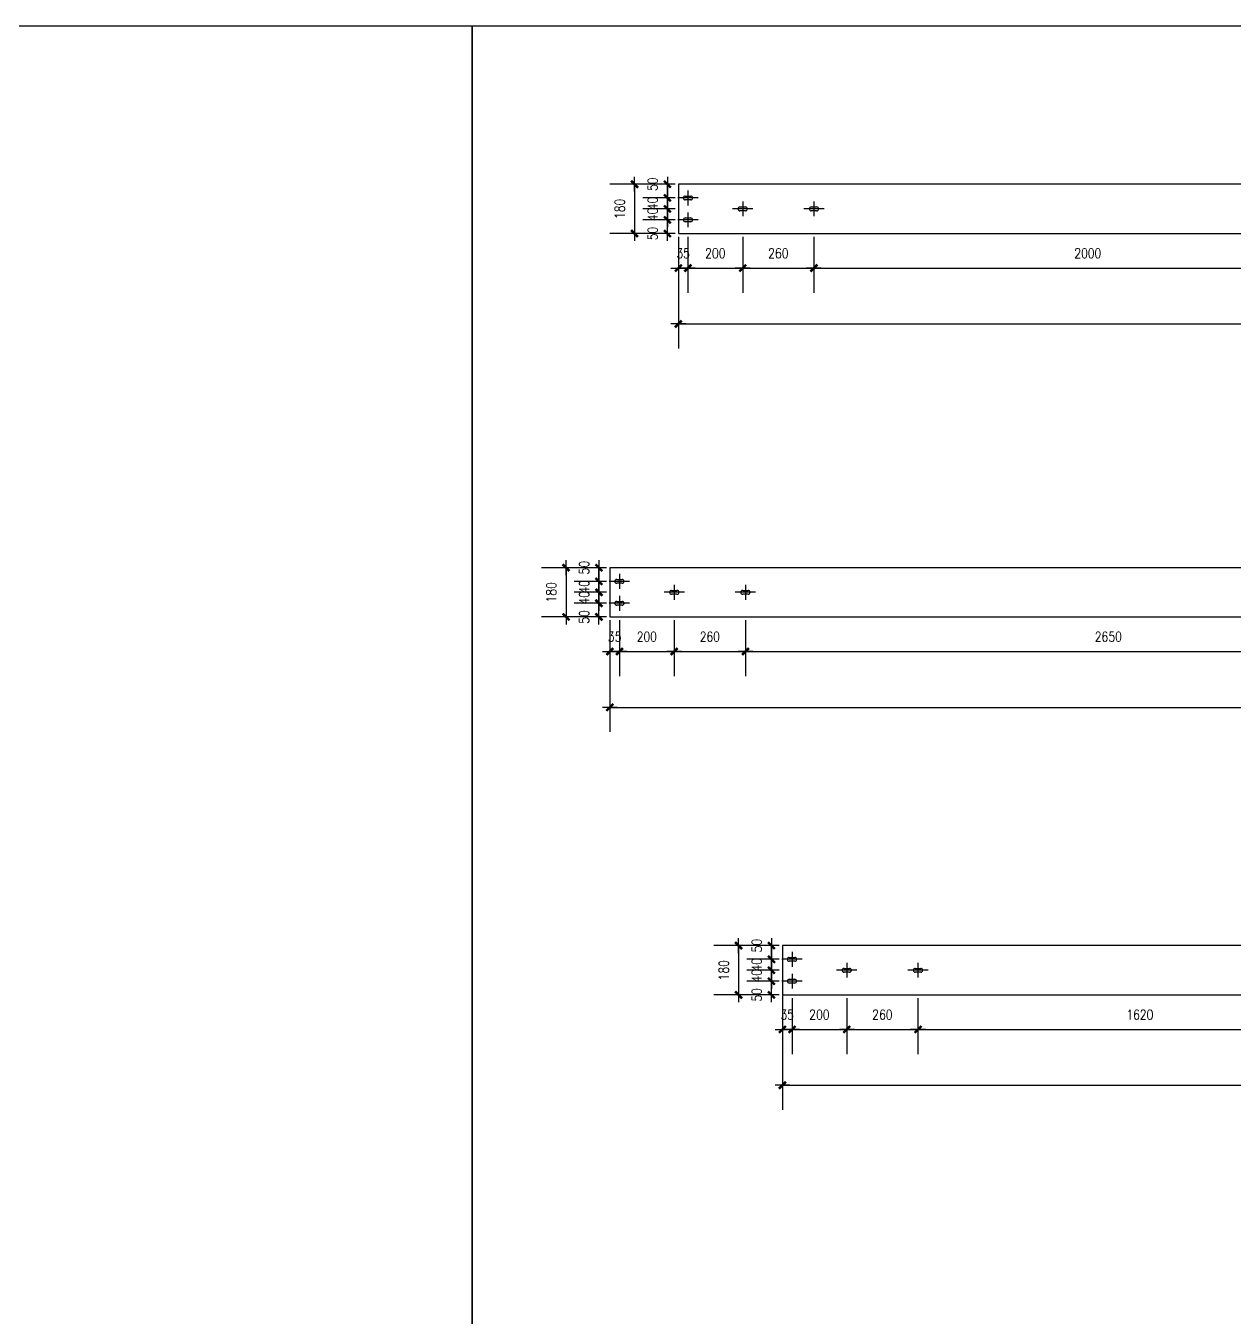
# Model space of a CAD drawing. Header units: millimetres. Extents: x 2287919 to 2522484, y -1845182 to -1736911.
# Drawn here: x 2503007 to 2507419, y -1772797 to -1768082 of the extents above; entities that cross this region are included whole.
import ezdxf

# ---------------------------------------------------------------- set-up
doc = ezdxf.new("R2010")
doc.units = ezdxf.units.MM
doc.header["$LTSCALE"] = 1000
doc.header["$PDMODE"] = 34
doc.styles.add('DIM_FONT', font='simplex.shx', dxfattribs={"width": 0.8, "bigfont": 'hztxt.shx'})
doc.dimstyles.new('WGH(1)', dxfattribs={"dimscale": 1.2, "dimtxt": 100, "dimasz": 0.5, "dimexe": 75, "dimexo": 75, "dimgap": 75, "dimtad": 1, "dimdec": 0, "dimzin": 0, "dimdsep": 46, "dimtxsty": 'DIM_FONT', "dimblk1": '_DIMX', "dimblk2": '_DIMX', "dimsah": 1, "dimcen": 0.09, "dimclrd": 3, "dimclre": 3, "dimclrt": 7, "dimadec": 0, "dimazin": 0, "dimtfac": 1, "dimtdec": 0, "dimtix": 1, "dimtmove": 2, "dimatfit": 3, "dimldrblk": '_DIMX', "dimfxl": 1, "dimtolj": 1, "dimtzin": 0, "dimarcsym": 0})

# ---------------------------------------------------------------- blocks, each defined once
blk = doc.blocks.new('_DIMX')
blk.add_line((-150, 0), (150, 0))
at = {"const_width": 50}
blk.add_lwpolyline([(-70, -70), (70, 70)], dxfattribs=at)
blk = doc.blocks.new('*D1724')
at = {"color": 3, "lineweight": -2}
for p, q in [((2505378, -1768790), (2505260, -1768790)), ((2505350, -1768789.82), (2505350, -1768789.64)), ((2505350, -1768840), (2505350, -1768790)), ((2505378, -1768840), (2505260, -1768840)), ((2505350, -1768840.18), (2505350, -1768840.36))]:
    blk.add_line(p, q, dxfattribs=at)
at = {"layer": 'Defpoints', "color": 0}
for p in [(2505350, -1768790), (2505390, -1768790), (2505390, -1768840)]:
    blk.add_point(p, dxfattribs=at)
at = {"color": 3, "lineweight": -2, "xscale": 0.18, "yscale": 0.18, "zscale": 0.18}
for p, rotation in [((2505350, -1768790), 270), ((2505350, -1768840), 90)]:
    blk.add_blockref('_DIMX', p, dxfattribs=dict(at, rotation=rotation))
at = {"color": 7, "insert": (2505296, -1768840), "char_height": 36, "attachment_point": 5, "rotation": 90, "style": 'DIM_FONT'}
blk.add_mtext('\\A1;50', dxfattribs=at)
blk = doc.blocks.new('*D1725')
at = {"color": 3, "lineweight": -2}
for p, q in [((2505378, -1768750), (2505260, -1768750)), ((2505378, -1768790), (2505260, -1768790)), ((2505350, -1768749.82), (2505350, -1768749.64)), ((2505350, -1768790), (2505350, -1768750)), ((2505350, -1768790.18), (2505350, -1768790.36))]:
    blk.add_line(p, q, dxfattribs=at)
at = {"layer": 'Defpoints', "color": 0}
for p in [(2505350, -1768750), (2505390, -1768750), (2505390, -1768790)]:
    blk.add_point(p, dxfattribs=at)
at = {"color": 3, "lineweight": -2, "xscale": 0.18, "yscale": 0.18, "zscale": 0.18}
for p, rotation in [((2505350, -1768750), 270), ((2505350, -1768790), 90)]:
    blk.add_blockref('_DIMX', p, dxfattribs=dict(at, rotation=rotation))
at = {"color": 7, "insert": (2505296, -1768770), "char_height": 36, "attachment_point": 5, "rotation": 90, "style": 'DIM_FONT'}
blk.add_mtext('\\A1;40', dxfattribs=at)
blk = doc.blocks.new('*D1726')
at = {"color": 3, "lineweight": -2}
for p, q in [((2505378, -1768710), (2505260, -1768710)), ((2505350, -1768709.82), (2505350, -1768709.64)), ((2505350, -1768750), (2505350, -1768710)), ((2505378, -1768750), (2505260, -1768750)), ((2505350, -1768750.18), (2505350, -1768750.36))]:
    blk.add_line(p, q, dxfattribs=at)
at = {"layer": 'Defpoints', "color": 0}
for p in [(2505350, -1768710), (2505390, -1768710), (2505390, -1768750)]:
    blk.add_point(p, dxfattribs=at)
at = {"color": 3, "lineweight": -2, "xscale": 0.18, "yscale": 0.18, "zscale": 0.18}
for p, rotation in [((2505350, -1768710), 270), ((2505350, -1768750), 90)]:
    blk.add_blockref('_DIMX', p, dxfattribs=dict(at, rotation=rotation))
at = {"color": 7, "insert": (2505296, -1768730), "char_height": 36, "attachment_point": 5, "rotation": 90, "style": 'DIM_FONT'}
blk.add_mtext('\\A1;40', dxfattribs=at)
blk = doc.blocks.new('*D1727')
at = {"color": 3, "lineweight": -2}
for p, q in [((2505378, -1768660), (2505260, -1768660)), ((2505350, -1768659.82), (2505350, -1768659.64)), ((2505350, -1768710), (2505350, -1768660)), ((2505378, -1768710), (2505260, -1768710)), ((2505350, -1768710.18), (2505350, -1768710.36))]:
    blk.add_line(p, q, dxfattribs=at)
at = {"layer": 'Defpoints', "color": 0}
for p in [(2505350, -1768660), (2505390, -1768660), (2505390, -1768710)]:
    blk.add_point(p, dxfattribs=at)
at = {"color": 3, "lineweight": -2, "xscale": 0.18, "yscale": 0.18, "zscale": 0.18}
for p, rotation in [((2505350, -1768660), 270), ((2505350, -1768710), 90)]:
    blk.add_blockref('_DIMX', p, dxfattribs=dict(at, rotation=rotation))
at = {"color": 7, "insert": (2505296, -1768660), "char_height": 36, "attachment_point": 5, "rotation": 90, "style": 'DIM_FONT'}
blk.add_mtext('\\A1;50', dxfattribs=at)
blk = doc.blocks.new('*D1728')
at = {"color": 3, "lineweight": -2}
for p, q in [((2505425, -1768852), (2505425, -1769056)), ((2505625, -1768852), (2505625, -1769056)), ((2505425.18, -1768966), (2505624.82, -1768966))]:
    blk.add_line(p, q, dxfattribs=at)
at = {"layer": 'Defpoints', "color": 0}
for p in [(2505425, -1768840), (2505625, -1768840), (2505625, -1768966)]:
    blk.add_point(p, dxfattribs=at)
at = {"color": 3, "lineweight": -2, "xscale": 0.18, "yscale": 0.18, "zscale": 0.18, "rotation": 180}
blk.add_blockref('_DIMX', (2505425, -1768966), dxfattribs=at)
at = {"color": 3, "lineweight": -2, "xscale": 0.18, "yscale": 0.18, "zscale": 0.18}
blk.add_blockref('_DIMX', (2505625, -1768966), dxfattribs=at)
at = {"color": 7, "insert": (2505525, -1768912), "char_height": 36, "attachment_point": 5, "style": 'DIM_FONT'}
blk.add_mtext('\\A1;200', dxfattribs=at)
blk = doc.blocks.new('*D1729')
at = {"color": 3, "lineweight": -2}
for p, q in [((2505625, -1768852), (2505625, -1769056)), ((2505885, -1768852), (2505885, -1769056)), ((2505625.18, -1768966), (2505884.82, -1768966))]:
    blk.add_line(p, q, dxfattribs=at)
at = {"layer": 'Defpoints', "color": 0}
for p in [(2505625, -1768840), (2505885, -1768840), (2505885, -1768966)]:
    blk.add_point(p, dxfattribs=at)
at = {"color": 3, "lineweight": -2, "xscale": 0.18, "yscale": 0.18, "zscale": 0.18, "rotation": 180}
blk.add_blockref('_DIMX', (2505625, -1768966), dxfattribs=at)
at = {"color": 3, "lineweight": -2, "xscale": 0.18, "yscale": 0.18, "zscale": 0.18}
blk.add_blockref('_DIMX', (2505885, -1768966), dxfattribs=at)
at = {"color": 7, "insert": (2505755, -1768912), "char_height": 36, "attachment_point": 5, "style": 'DIM_FONT'}
blk.add_mtext('\\A1;260', dxfattribs=at)
blk = doc.blocks.new('*D1730')
at = {"color": 3, "lineweight": -2}
for p, q in [((2505885, -1768852), (2505885, -1769056)), ((2507885, -1768852), (2507885, -1769056)), ((2505885.18, -1768966), (2507884.82, -1768966))]:
    blk.add_line(p, q, dxfattribs=at)
at = {"layer": 'Defpoints', "color": 0}
for p in [(2505885, -1768840), (2507885, -1768840), (2507885, -1768966)]:
    blk.add_point(p, dxfattribs=at)
at = {"color": 3, "lineweight": -2, "xscale": 0.18, "yscale": 0.18, "zscale": 0.18, "rotation": 180}
blk.add_blockref('_DIMX', (2505885, -1768966), dxfattribs=at)
at = {"color": 3, "lineweight": -2, "xscale": 0.18, "yscale": 0.18, "zscale": 0.18}
blk.add_blockref('_DIMX', (2507885, -1768966), dxfattribs=at)
at = {"color": 7, "insert": (2506885, -1768912), "char_height": 36, "attachment_point": 5, "style": 'DIM_FONT'}
blk.add_mtext('\\A1;2000', dxfattribs=at)
blk = doc.blocks.new('*D1738')
at = {"color": 3, "lineweight": -2}
for p, q in [((2505390, -1768852), (2505390, -1769260)), ((2510685, -1768852), (2510685, -1769260)), ((2505390.18, -1769170), (2510684.82, -1769170))]:
    blk.add_line(p, q, dxfattribs=at)
at = {"layer": 'Defpoints', "color": 0}
for p in [(2505390, -1768840), (2510685, -1768840), (2510685, -1769170)]:
    blk.add_point(p, dxfattribs=at)
at = {"color": 3, "lineweight": -2, "xscale": 0.18, "yscale": 0.18, "zscale": 0.18, "rotation": 180}
blk.add_blockref('_DIMX', (2505390, -1769170), dxfattribs=at)
at = {"color": 3, "lineweight": -2, "xscale": 0.18, "yscale": 0.18, "zscale": 0.18}
blk.add_blockref('_DIMX', (2510685, -1769170), dxfattribs=at)
at = {"color": 7, "insert": (2508037.5, -1769116), "char_height": 36, "attachment_point": 5, "style": 'DIM_FONT'}
blk.add_mtext('\\A1;5295', dxfattribs=at)
blk = doc.blocks.new('*D1739')
at = {"color": 3, "lineweight": -2}
for p, q in [((2505378, -1768660), (2505140, -1768660)), ((2505230, -1768660.18), (2505230, -1768839.82)), ((2505378, -1768840), (2505140, -1768840))]:
    blk.add_line(p, q, dxfattribs=at)
at = {"layer": 'Defpoints', "color": 0}
for p in [(2505390, -1768660), (2505230, -1768840), (2505390, -1768840)]:
    blk.add_point(p, dxfattribs=at)
at = {"color": 3, "lineweight": -2, "xscale": 0.18, "yscale": 0.18, "zscale": 0.18}
for p, rotation in [((2505230, -1768660), 90), ((2505230, -1768840), 270)]:
    blk.add_blockref('_DIMX', p, dxfattribs=dict(at, rotation=rotation))
at = {"color": 7, "insert": (2505176, -1768750), "char_height": 36, "attachment_point": 5, "rotation": 90, "style": 'DIM_FONT'}
blk.add_mtext('\\A1;180', dxfattribs=at)
blk = doc.blocks.new('*D1750')
at = {"color": 3, "lineweight": -2}
for p, q in [((2505128, -1770190), (2505010, -1770190)), ((2505100, -1770189.82), (2505100, -1770189.64)), ((2505100, -1770240), (2505100, -1770190)), ((2505128, -1770240), (2505010, -1770240)), ((2505100, -1770240.18), (2505100, -1770240.36))]:
    blk.add_line(p, q, dxfattribs=at)
at = {"layer": 'Defpoints', "color": 0}
for p in [(2505100, -1770190), (2505140, -1770190), (2505140, -1770240)]:
    blk.add_point(p, dxfattribs=at)
at = {"color": 3, "lineweight": -2, "xscale": 0.18, "yscale": 0.18, "zscale": 0.18}
for p, rotation in [((2505100, -1770190), 270), ((2505100, -1770240), 90)]:
    blk.add_blockref('_DIMX', p, dxfattribs=dict(at, rotation=rotation))
at = {"color": 7, "insert": (2505046, -1770240), "char_height": 36, "attachment_point": 5, "rotation": 90, "style": 'DIM_FONT'}
blk.add_mtext('\\A1;50', dxfattribs=at)
blk = doc.blocks.new('*D1751')
at = {"color": 3, "lineweight": -2}
for p, q in [((2505128, -1770150), (2505010, -1770150)), ((2505100, -1770149.82), (2505100, -1770149.64)), ((2505100, -1770190), (2505100, -1770150)), ((2505128, -1770190), (2505010, -1770190)), ((2505100, -1770190.18), (2505100, -1770190.36))]:
    blk.add_line(p, q, dxfattribs=at)
at = {"layer": 'Defpoints', "color": 0}
for p in [(2505100, -1770150), (2505140, -1770150), (2505140, -1770190)]:
    blk.add_point(p, dxfattribs=at)
at = {"color": 3, "lineweight": -2, "xscale": 0.18, "yscale": 0.18, "zscale": 0.18}
for p, rotation in [((2505100, -1770150), 270), ((2505100, -1770190), 90)]:
    blk.add_blockref('_DIMX', p, dxfattribs=dict(at, rotation=rotation))
at = {"color": 7, "insert": (2505046, -1770170), "char_height": 36, "attachment_point": 5, "rotation": 90, "style": 'DIM_FONT'}
blk.add_mtext('\\A1;40', dxfattribs=at)
blk = doc.blocks.new('*D1752')
at = {"color": 3, "lineweight": -2}
for p, q in [((2505128, -1770110), (2505010, -1770110)), ((2505100, -1770109.82), (2505100, -1770109.64)), ((2505100, -1770150), (2505100, -1770110)), ((2505128, -1770150), (2505010, -1770150)), ((2505100, -1770150.18), (2505100, -1770150.36))]:
    blk.add_line(p, q, dxfattribs=at)
at = {"layer": 'Defpoints', "color": 0}
for p in [(2505100, -1770110), (2505140, -1770110), (2505140, -1770150)]:
    blk.add_point(p, dxfattribs=at)
at = {"color": 3, "lineweight": -2, "xscale": 0.18, "yscale": 0.18, "zscale": 0.18}
for p, rotation in [((2505100, -1770110), 270), ((2505100, -1770150), 90)]:
    blk.add_blockref('_DIMX', p, dxfattribs=dict(at, rotation=rotation))
at = {"color": 7, "insert": (2505046, -1770130), "char_height": 36, "attachment_point": 5, "rotation": 90, "style": 'DIM_FONT'}
blk.add_mtext('\\A1;40', dxfattribs=at)
blk = doc.blocks.new('*D1753')
at = {"color": 3, "lineweight": -2}
for p, q in [((2505128, -1770060), (2505010, -1770060)), ((2505100, -1770059.82), (2505100, -1770059.64)), ((2505100, -1770110), (2505100, -1770060)), ((2505128, -1770110), (2505010, -1770110)), ((2505100, -1770110.18), (2505100, -1770110.36))]:
    blk.add_line(p, q, dxfattribs=at)
at = {"layer": 'Defpoints', "color": 0}
for p in [(2505100, -1770060), (2505140, -1770060), (2505140, -1770110)]:
    blk.add_point(p, dxfattribs=at)
at = {"color": 3, "lineweight": -2, "xscale": 0.18, "yscale": 0.18, "zscale": 0.18}
for p, rotation in [((2505100, -1770060), 270), ((2505100, -1770110), 90)]:
    blk.add_blockref('_DIMX', p, dxfattribs=dict(at, rotation=rotation))
at = {"color": 7, "insert": (2505046, -1770060), "char_height": 36, "attachment_point": 5, "rotation": 90, "style": 'DIM_FONT'}
blk.add_mtext('\\A1;50', dxfattribs=at)
blk = doc.blocks.new('*D1754')
at = {"color": 3, "lineweight": -2}
for p, q in [((2505140, -1770252), (2505140, -1770456)), ((2505175, -1770252), (2505175, -1770456)), ((2505139.82, -1770366), (2505139.64, -1770366)), ((2505140, -1770366), (2505175, -1770366)), ((2505175.18, -1770366), (2505175.36, -1770366))]:
    blk.add_line(p, q, dxfattribs=at)
at = {"layer": 'Defpoints', "color": 0}
for p in [(2505140, -1770240), (2505175, -1770240), (2505175, -1770366)]:
    blk.add_point(p, dxfattribs=at)
at = {"color": 3, "lineweight": -2, "xscale": 0.18, "yscale": 0.18, "zscale": 0.18}
blk.add_blockref('_DIMX', (2505140, -1770366), dxfattribs=at)
at = {"color": 3, "lineweight": -2, "xscale": 0.18, "yscale": 0.18, "zscale": 0.18, "rotation": 180}
blk.add_blockref('_DIMX', (2505175, -1770366), dxfattribs=at)
at = {"color": 7, "insert": (2505157.5, -1770312), "char_height": 36, "attachment_point": 5, "style": 'DIM_FONT'}
blk.add_mtext('\\A1;35', dxfattribs=at)
blk = doc.blocks.new('*D1741')
at = {"color": 3, "lineweight": -2}
for p, q in [((2505175, -1770252), (2505175, -1770456)), ((2505375, -1770252), (2505375, -1770456)), ((2505175.18, -1770366), (2505374.82, -1770366))]:
    blk.add_line(p, q, dxfattribs=at)
at = {"layer": 'Defpoints', "color": 0}
for p in [(2505175, -1770240), (2505375, -1770240), (2505375, -1770366)]:
    blk.add_point(p, dxfattribs=at)
at = {"color": 3, "lineweight": -2, "xscale": 0.18, "yscale": 0.18, "zscale": 0.18, "rotation": 180}
blk.add_blockref('_DIMX', (2505175, -1770366), dxfattribs=at)
at = {"color": 3, "lineweight": -2, "xscale": 0.18, "yscale": 0.18, "zscale": 0.18}
blk.add_blockref('_DIMX', (2505375, -1770366), dxfattribs=at)
at = {"color": 7, "insert": (2505275, -1770312), "char_height": 36, "attachment_point": 5, "style": 'DIM_FONT'}
blk.add_mtext('\\A1;200', dxfattribs=at)
blk = doc.blocks.new('*D1742')
at = {"color": 3, "lineweight": -2}
for p, q in [((2505635, -1770252), (2505635, -1770456)), ((2508285, -1770252), (2508285, -1770456)), ((2505635.18, -1770366), (2508284.82, -1770366))]:
    blk.add_line(p, q, dxfattribs=at)
at = {"layer": 'Defpoints', "color": 0}
for p in [(2505635, -1770240), (2508285, -1770240), (2508285, -1770366)]:
    blk.add_point(p, dxfattribs=at)
at = {"color": 3, "lineweight": -2, "xscale": 0.18, "yscale": 0.18, "zscale": 0.18, "rotation": 180}
blk.add_blockref('_DIMX', (2505635, -1770366), dxfattribs=at)
at = {"color": 3, "lineweight": -2, "xscale": 0.18, "yscale": 0.18, "zscale": 0.18}
blk.add_blockref('_DIMX', (2508285, -1770366), dxfattribs=at)
at = {"color": 7, "insert": (2506960, -1770312), "char_height": 36, "attachment_point": 5, "style": 'DIM_FONT'}
blk.add_mtext('\\A1;2650', dxfattribs=at)
blk = doc.blocks.new('*D1740')
at = {"color": 3, "lineweight": -2}
for p, q in [((2505140, -1770252), (2505140, -1770660)), ((2511630, -1770252), (2511630, -1770660)), ((2505140.18, -1770570), (2511629.82, -1770570))]:
    blk.add_line(p, q, dxfattribs=at)
at = {"layer": 'Defpoints', "color": 0}
for p in [(2505140, -1770240), (2511630, -1770240), (2511630, -1770570)]:
    blk.add_point(p, dxfattribs=at)
at = {"color": 3, "lineweight": -2, "xscale": 0.18, "yscale": 0.18, "zscale": 0.18, "rotation": 180}
blk.add_blockref('_DIMX', (2505140, -1770570), dxfattribs=at)
at = {"color": 3, "lineweight": -2, "xscale": 0.18, "yscale": 0.18, "zscale": 0.18}
blk.add_blockref('_DIMX', (2511630, -1770570), dxfattribs=at)
at = {"color": 7, "insert": (2508385, -1770516), "char_height": 36, "attachment_point": 5, "style": 'DIM_FONT'}
blk.add_mtext('\\A1;6490', dxfattribs=at)
blk = doc.blocks.new('*D1749')
at = {"color": 3, "lineweight": -2}
for p, q in [((2505128, -1770060), (2504890, -1770060)), ((2504980, -1770060.18), (2504980, -1770239.82)), ((2505128, -1770240), (2504890, -1770240))]:
    blk.add_line(p, q, dxfattribs=at)
at = {"layer": 'Defpoints', "color": 0}
for p in [(2505140, -1770060), (2504980, -1770240), (2505140, -1770240)]:
    blk.add_point(p, dxfattribs=at)
at = {"color": 3, "lineweight": -2, "xscale": 0.18, "yscale": 0.18, "zscale": 0.18}
for p, rotation in [((2504980, -1770060), 90), ((2504980, -1770240), 270)]:
    blk.add_blockref('_DIMX', p, dxfattribs=dict(at, rotation=rotation))
at = {"color": 7, "insert": (2504926, -1770150), "char_height": 36, "attachment_point": 5, "rotation": 90, "style": 'DIM_FONT'}
blk.add_mtext('\\A1;180', dxfattribs=at)
blk = doc.blocks.new('*D1766')
at = {"color": 3, "lineweight": -2}
for p, q in [((2505758, -1771570), (2505640, -1771570)), ((2505730, -1771569.82), (2505730, -1771569.64)), ((2505730, -1771620), (2505730, -1771570)), ((2505758, -1771620), (2505640, -1771620)), ((2505730, -1771620.18), (2505730, -1771620.36))]:
    blk.add_line(p, q, dxfattribs=at)
at = {"layer": 'Defpoints', "color": 0}
for p in [(2505730, -1771570), (2505770, -1771570), (2505770, -1771620)]:
    blk.add_point(p, dxfattribs=at)
at = {"color": 3, "lineweight": -2, "xscale": 0.18, "yscale": 0.18, "zscale": 0.18}
for p, rotation in [((2505730, -1771570), 270), ((2505730, -1771620), 90)]:
    blk.add_blockref('_DIMX', p, dxfattribs=dict(at, rotation=rotation))
at = {"color": 7, "insert": (2505676, -1771620), "char_height": 36, "attachment_point": 5, "rotation": 90, "style": 'DIM_FONT'}
blk.add_mtext('\\A1;50', dxfattribs=at)
blk = doc.blocks.new('*D1767')
at = {"color": 3, "lineweight": -2}
for p, q in [((2505758, -1771530), (2505640, -1771530)), ((2505758, -1771570), (2505640, -1771570)), ((2505730, -1771529.82), (2505730, -1771529.64)), ((2505730, -1771570), (2505730, -1771530)), ((2505730, -1771570.18), (2505730, -1771570.36))]:
    blk.add_line(p, q, dxfattribs=at)
at = {"layer": 'Defpoints', "color": 0}
for p in [(2505730, -1771530), (2505770, -1771530), (2505770, -1771570)]:
    blk.add_point(p, dxfattribs=at)
at = {"color": 3, "lineweight": -2, "xscale": 0.18, "yscale": 0.18, "zscale": 0.18}
for p, rotation in [((2505730, -1771530), 270), ((2505730, -1771570), 90)]:
    blk.add_blockref('_DIMX', p, dxfattribs=dict(at, rotation=rotation))
at = {"color": 7, "insert": (2505676, -1771550), "char_height": 36, "attachment_point": 5, "rotation": 90, "style": 'DIM_FONT'}
blk.add_mtext('\\A1;40', dxfattribs=at)
blk = doc.blocks.new('*D1768')
at = {"color": 3, "lineweight": -2}
for p, q in [((2505758, -1771490), (2505640, -1771490)), ((2505730, -1771489.82), (2505730, -1771489.64)), ((2505730, -1771530), (2505730, -1771490)), ((2505758, -1771530), (2505640, -1771530)), ((2505730, -1771530.18), (2505730, -1771530.36))]:
    blk.add_line(p, q, dxfattribs=at)
at = {"layer": 'Defpoints', "color": 0}
for p in [(2505730, -1771490), (2505770, -1771490), (2505770, -1771530)]:
    blk.add_point(p, dxfattribs=at)
at = {"color": 3, "lineweight": -2, "xscale": 0.18, "yscale": 0.18, "zscale": 0.18}
for p, rotation in [((2505730, -1771490), 270), ((2505730, -1771530), 90)]:
    blk.add_blockref('_DIMX', p, dxfattribs=dict(at, rotation=rotation))
at = {"color": 7, "insert": (2505676, -1771510), "char_height": 36, "attachment_point": 5, "rotation": 90, "style": 'DIM_FONT'}
blk.add_mtext('\\A1;40', dxfattribs=at)
blk = doc.blocks.new('*D1769')
at = {"color": 3, "lineweight": -2}
for p, q in [((2505758, -1771440), (2505640, -1771440)), ((2505730, -1771439.82), (2505730, -1771439.64)), ((2505730, -1771490), (2505730, -1771440)), ((2505758, -1771490), (2505640, -1771490)), ((2505730, -1771490.18), (2505730, -1771490.36))]:
    blk.add_line(p, q, dxfattribs=at)
at = {"layer": 'Defpoints', "color": 0}
for p in [(2505730, -1771440), (2505770, -1771440), (2505770, -1771490)]:
    blk.add_point(p, dxfattribs=at)
at = {"color": 3, "lineweight": -2, "xscale": 0.18, "yscale": 0.18, "zscale": 0.18}
for p, rotation in [((2505730, -1771440), 270), ((2505730, -1771490), 90)]:
    blk.add_blockref('_DIMX', p, dxfattribs=dict(at, rotation=rotation))
at = {"color": 7, "insert": (2505676, -1771440), "char_height": 36, "attachment_point": 5, "rotation": 90, "style": 'DIM_FONT'}
blk.add_mtext('\\A1;50', dxfattribs=at)
blk = doc.blocks.new('*D1770')
at = {"color": 3, "lineweight": -2}
for p, q in [((2505770, -1771622), (2505770, -1771836)), ((2505805, -1771632), (2505805, -1771836)), ((2505769.82, -1771746), (2505769.64, -1771746)), ((2505770, -1771746), (2505805, -1771746)), ((2505805.18, -1771746), (2505805.36, -1771746))]:
    blk.add_line(p, q, dxfattribs=at)
at = {"layer": 'Defpoints', "color": 0}
for p in [(2505770, -1771610), (2505805, -1771620), (2505805, -1771746)]:
    blk.add_point(p, dxfattribs=at)
at = {"color": 3, "lineweight": -2, "xscale": 0.18, "yscale": 0.18, "zscale": 0.18}
blk.add_blockref('_DIMX', (2505770, -1771746), dxfattribs=at)
at = {"color": 3, "lineweight": -2, "xscale": 0.18, "yscale": 0.18, "zscale": 0.18, "rotation": 180}
blk.add_blockref('_DIMX', (2505805, -1771746), dxfattribs=at)
at = {"color": 7, "insert": (2505787.5, -1771692), "char_height": 36, "attachment_point": 5, "style": 'DIM_FONT'}
blk.add_mtext('\\A1;35', dxfattribs=at)
blk = doc.blocks.new('*D1756')
at = {"color": 3, "lineweight": -2}
for p, q in [((2505805, -1771632), (2505805, -1771836)), ((2506005, -1771632), (2506005, -1771836)), ((2505805.18, -1771746), (2506004.82, -1771746))]:
    blk.add_line(p, q, dxfattribs=at)
at = {"layer": 'Defpoints', "color": 0}
for p in [(2505805, -1771620), (2506005, -1771620), (2506005, -1771746)]:
    blk.add_point(p, dxfattribs=at)
at = {"color": 3, "lineweight": -2, "xscale": 0.18, "yscale": 0.18, "zscale": 0.18, "rotation": 180}
blk.add_blockref('_DIMX', (2505805, -1771746), dxfattribs=at)
at = {"color": 3, "lineweight": -2, "xscale": 0.18, "yscale": 0.18, "zscale": 0.18}
blk.add_blockref('_DIMX', (2506005, -1771746), dxfattribs=at)
at = {"color": 7, "insert": (2505905, -1771692), "char_height": 36, "attachment_point": 5, "style": 'DIM_FONT'}
blk.add_mtext('\\A1;200', dxfattribs=at)
blk = doc.blocks.new('*D1757')
at = {"color": 3, "lineweight": -2}
for p, q in [((2506005, -1771632), (2506005, -1771836)), ((2506265, -1771632), (2506265, -1771836)), ((2506005.18, -1771746), (2506264.82, -1771746))]:
    blk.add_line(p, q, dxfattribs=at)
at = {"layer": 'Defpoints', "color": 0}
for p in [(2506005, -1771620), (2506265, -1771620), (2506265, -1771746)]:
    blk.add_point(p, dxfattribs=at)
at = {"color": 3, "lineweight": -2, "xscale": 0.18, "yscale": 0.18, "zscale": 0.18, "rotation": 180}
blk.add_blockref('_DIMX', (2506005, -1771746), dxfattribs=at)
at = {"color": 3, "lineweight": -2, "xscale": 0.18, "yscale": 0.18, "zscale": 0.18}
blk.add_blockref('_DIMX', (2506265, -1771746), dxfattribs=at)
at = {"color": 7, "insert": (2506135, -1771692), "char_height": 36, "attachment_point": 5, "style": 'DIM_FONT'}
blk.add_mtext('\\A1;260', dxfattribs=at)
blk = doc.blocks.new('*D1758')
at = {"color": 3, "lineweight": -2}
for p, q in [((2506265, -1771632), (2506265, -1771836)), ((2507885, -1771632), (2507885, -1771836)), ((2506265.18, -1771746), (2507884.82, -1771746))]:
    blk.add_line(p, q, dxfattribs=at)
at = {"layer": 'Defpoints', "color": 0}
for p in [(2506265, -1771620), (2507885, -1771620), (2507885, -1771746)]:
    blk.add_point(p, dxfattribs=at)
at = {"color": 3, "lineweight": -2, "xscale": 0.18, "yscale": 0.18, "zscale": 0.18, "rotation": 180}
blk.add_blockref('_DIMX', (2506265, -1771746), dxfattribs=at)
at = {"color": 3, "lineweight": -2, "xscale": 0.18, "yscale": 0.18, "zscale": 0.18}
blk.add_blockref('_DIMX', (2507885, -1771746), dxfattribs=at)
at = {"color": 7, "insert": (2507075, -1771692), "char_height": 36, "attachment_point": 5, "style": 'DIM_FONT'}
blk.add_mtext('\\A1;1620', dxfattribs=at)
blk = doc.blocks.new('*D1755')
at = {"color": 3, "lineweight": -2}
for p, q in [((2505770, -1771632), (2505770, -1772040)), ((2510765, -1771632), (2510765, -1772040)), ((2505770.18, -1771950), (2510764.82, -1771950))]:
    blk.add_line(p, q, dxfattribs=at)
at = {"layer": 'Defpoints', "color": 0}
for p in [(2505770, -1771620), (2510765, -1771620), (2510765, -1771950)]:
    blk.add_point(p, dxfattribs=at)
at = {"color": 3, "lineweight": -2, "xscale": 0.18, "yscale": 0.18, "zscale": 0.18, "rotation": 180}
blk.add_blockref('_DIMX', (2505770, -1771950), dxfattribs=at)
at = {"color": 3, "lineweight": -2, "xscale": 0.18, "yscale": 0.18, "zscale": 0.18}
blk.add_blockref('_DIMX', (2510765, -1771950), dxfattribs=at)
at = {"color": 7, "insert": (2508267.5, -1771896), "char_height": 36, "attachment_point": 5, "style": 'DIM_FONT'}
blk.add_mtext('\\A1;4995', dxfattribs=at)
blk = doc.blocks.new('*D1765')
at = {"color": 3, "lineweight": -2}
for p, q in [((2505758, -1771440), (2505520, -1771440)), ((2505610, -1771440.18), (2505610, -1771619.82)), ((2505758, -1771620), (2505520, -1771620))]:
    blk.add_line(p, q, dxfattribs=at)
at = {"layer": 'Defpoints', "color": 0}
for p in [(2505770, -1771440), (2505610, -1771620), (2505770, -1771620)]:
    blk.add_point(p, dxfattribs=at)
at = {"color": 3, "lineweight": -2, "xscale": 0.18, "yscale": 0.18, "zscale": 0.18}
for p, rotation in [((2505610, -1771440), 90), ((2505610, -1771620), 270)]:
    blk.add_blockref('_DIMX', p, dxfattribs=dict(at, rotation=rotation))
at = {"color": 7, "insert": (2505556, -1771530), "char_height": 36, "attachment_point": 5, "rotation": 90, "style": 'DIM_FONT'}
blk.add_mtext('\\A1;180', dxfattribs=at)
blk = doc.blocks.new('*D1776')
at = {"color": 3, "lineweight": -2}
for p, q in [((2505390, -1768852), (2505390, -1769056)), ((2505425, -1768852), (2505425, -1769056)), ((2505389.82, -1768966), (2505389.64, -1768966)), ((2505390, -1768966), (2505425, -1768966)), ((2505425.18, -1768966), (2505425.36, -1768966))]:
    blk.add_line(p, q, dxfattribs=at)
at = {"layer": 'Defpoints', "color": 0}
for p in [(2505390, -1768840), (2505425, -1768840), (2505425, -1768966)]:
    blk.add_point(p, dxfattribs=at)
at = {"color": 3, "lineweight": -2, "xscale": 0.18, "yscale": 0.18, "zscale": 0.18}
blk.add_blockref('_DIMX', (2505390, -1768966), dxfattribs=at)
at = {"color": 3, "lineweight": -2, "xscale": 0.18, "yscale": 0.18, "zscale": 0.18, "rotation": 180}
blk.add_blockref('_DIMX', (2505425, -1768966), dxfattribs=at)
at = {"color": 7, "insert": (2505407.5, -1768912), "char_height": 36, "attachment_point": 5, "style": 'DIM_FONT'}
blk.add_mtext('\\A1;35', dxfattribs=at)
blk = doc.blocks.new('*D1777')
at = {"color": 3, "lineweight": -2}
for p, q in [((2505375, -1770252), (2505375, -1770456)), ((2505635, -1770252), (2505635, -1770456)), ((2505375.18, -1770366), (2505634.82, -1770366))]:
    blk.add_line(p, q, dxfattribs=at)
at = {"layer": 'Defpoints', "color": 0}
for p in [(2505375, -1770240), (2505635, -1770240), (2505635, -1770366)]:
    blk.add_point(p, dxfattribs=at)
at = {"color": 3, "lineweight": -2, "xscale": 0.18, "yscale": 0.18, "zscale": 0.18, "rotation": 180}
blk.add_blockref('_DIMX', (2505375, -1770366), dxfattribs=at)
at = {"color": 3, "lineweight": -2, "xscale": 0.18, "yscale": 0.18, "zscale": 0.18}
blk.add_blockref('_DIMX', (2505635, -1770366), dxfattribs=at)
at = {"color": 7, "insert": (2505505, -1770312), "char_height": 36, "attachment_point": 5, "style": 'DIM_FONT'}
blk.add_mtext('\\A1;260', dxfattribs=at)

msp = doc.modelspace()

# ---------------------------------------------------------------- linework, layer by layer
for p, q in [((2505390, -1768660), (2505390, -1768840)), ((2510685, -1768660), (2505390, -1768660)), ((2505425, -1768683), (2505425, -1768737)), ((2505462, -1768710), (2505388, -1768710)), ((2505415, -1768703), (2505435, -1768703)), ((2505425, -1768710), (2505415, -1768710)), ((2505435, -1768717), (2505415, -1768717)), ((2505615, -1768743), (2505635, -1768743)), ((2505625, -1768723), (2505625, -1768777)), ((2505875, -1768743), (2505895, -1768743)), ((2505885, -1768723), (2505885, -1768777)), ((2505462, -1768790), (2505388, -1768790)), ((2505415, -1768783), (2505435, -1768783)), ((2505425, -1768790), (2505415, -1768790)), ((2505425, -1768763), (2505425, -1768817)), ((2505662, -1768750), (2505588, -1768750)), ((2505625, -1768750), (2505615, -1768750)), ((2505635, -1768757), (2505615, -1768757)), ((2505922, -1768750), (2505848, -1768750)), ((2505885, -1768750), (2505875, -1768750)), ((2505895, -1768757), (2505875, -1768757)), ((2505435, -1768797), (2505415, -1768797)), ((2505390, -1768840), (2510585, -1768840)), ((2505140, -1770060), (2505140, -1770240)), ((2511630, -1770060), (2505140, -1770060)), ((2505212, -1770110), (2505138, -1770110)), ((2505165, -1770103), (2505185, -1770103)), ((2505175, -1770110), (2505165, -1770110)), ((2505175, -1770083), (2505175, -1770137)), ((2505185, -1770117), (2505165, -1770117)), ((2505412, -1770150), (2505338, -1770150)), ((2505365, -1770143), (2505385, -1770143)), ((2505375, -1770150), (2505365, -1770150)), ((2505385, -1770157), (2505365, -1770157)), ((2505375, -1770123), (2505375, -1770177)), ((2505672, -1770150), (2505598, -1770150)), ((2505625, -1770143), (2505645, -1770143)), ((2505635, -1770150), (2505625, -1770150)), ((2505645, -1770157), (2505625, -1770157)), ((2505635, -1770123), (2505635, -1770177)), ((2505212, -1770190), (2505138, -1770190)), ((2505165, -1770183), (2505185, -1770183)), ((2505175, -1770190), (2505165, -1770190)), ((2505185, -1770197), (2505165, -1770197)), ((2505175, -1770163), (2505175, -1770217)), ((2505140, -1770240), (2511630, -1770240)), ((2505770, -1771440), (2505770, -1771620)), ((2510765, -1771440), (2505770, -1771440)), ((2505805, -1771463), (2505805, -1771517)), ((2505842, -1771490), (2505768, -1771490)), ((2505795, -1771483), (2505815, -1771483)), ((2505805, -1771490), (2505795, -1771490)), ((2505815, -1771497), (2505795, -1771497)), ((2505995, -1771523), (2506015, -1771523)), ((2506005, -1771503), (2506005, -1771557)), ((2506255, -1771523), (2506275, -1771523)), ((2506265, -1771503), (2506265, -1771557)), ((2505842, -1771570), (2505768, -1771570)), ((2505795, -1771563), (2505815, -1771563)), ((2505805, -1771570), (2505795, -1771570)), ((2505805, -1771543), (2505805, -1771597)), ((2506042, -1771530), (2505968, -1771530)), ((2506005, -1771530), (2505995, -1771530)), ((2506015, -1771537), (2505995, -1771537)), ((2506302, -1771530), (2506228, -1771530)), ((2506265, -1771530), (2506255, -1771530)), ((2506275, -1771537), (2506255, -1771537)), ((2505770, -1771620), (2510665, -1771620)), ((2505815, -1771577), (2505795, -1771577))]:
    msp.add_line(p, q)
for points in [[(2449705.5, -1768081.5), (2504637, -1768081.5), (2504637, -1799252), (2449705.5, -1799252)], [(2504637, -1768081.5), (2512062, -1768081.5), (2512062, -1773331.5), (2504637, -1773331.5)]]:
    msp.add_lwpolyline(points, close=True)
for centre, start, end in [((2505415, -1768710), 90, 270), ((2505435, -1768710), 270, 90), ((2505615, -1768750), 90, 270), ((2505635, -1768750), 270, 90), ((2505875, -1768750), 90, 270), ((2505895, -1768750), 270, 90), ((2505415, -1768790), 90, 270), ((2505435, -1768790), 270, 90), ((2505165, -1770110), 90, 270), ((2505185, -1770110), 270, 90), ((2505365, -1770150), 90, 270), ((2505385, -1770150), 270, 90), ((2505625, -1770150), 90, 270), ((2505645, -1770150), 270, 90), ((2505165, -1770190), 90, 270), ((2505185, -1770190), 270, 90), ((2505795, -1771490), 90, 270), ((2505815, -1771490), 270, 90), ((2505995, -1771530), 90, 270), ((2506015, -1771530), 270, 90), ((2506255, -1771530), 90, 270), ((2506275, -1771530), 270, 90), ((2505795, -1771570), 90, 270), ((2505815, -1771570), 270, 90)]:
    msp.add_arc(centre, 7, start, end)

# ---------------------------------------------------------------- dimensions: what is measured, and where the dimension line sits
at = {"color": 1}
for p1, p2, picture, middle in [((2505390, -1768660), (2505390, -1768840), '*D1739', (2505176, -1768750)), ((2505140, -1770060), (2505140, -1770240), '*D1749', (2504926, -1770150)), ((2505770, -1771440), (2505770, -1771620), '*D1765', (2505556, -1771530))]:
    dim = msp.add_aligned_dim(p1=p1, p2=p2, distance=-160, dimstyle='WGH(1)', override={"dimtxt": 30, "dimasz": 0.15, "dimexo": 10, "dimgap": 30}, dxfattribs=at)
    dim.commit()
    dim.dimension.update_dxf_attribs({"geometry": picture, "text_midpoint": middle})
for base, p1, p2, picture, middle in [((2505350, -1768660), (2505390, -1768710), (2505390, -1768660), '*D1727', (2505296, -1768660)), ((2505350, -1768790), (2505390, -1768840), (2505390, -1768790), '*D1724', (2505296, -1768840)), ((2505100, -1770060), (2505140, -1770110), (2505140, -1770060), '*D1753', (2505046, -1770060)), ((2505100, -1770190), (2505140, -1770240), (2505140, -1770190), '*D1750', (2505046, -1770240)), ((2505730, -1771440), (2505770, -1771490), (2505770, -1771440), '*D1769', (2505676, -1771440)), ((2505730, -1771570), (2505770, -1771620), (2505770, -1771570), '*D1766', (2505676, -1771620))]:
    dim = msp.add_linear_dim(base=base, p1=p1, p2=p2, angle=90, dimstyle='WGH(1)', override={"dimtxt": 30, "dimasz": 0.15, "dimexo": 10, "dimgap": 30}, dxfattribs=at)
    dim.commit()
    dim.dimension.update_dxf_attribs({"geometry": picture, "text_midpoint": middle, "dimtype": 160})
for base, p1, p2, picture, middle in [((2505350, -1768710), (2505390, -1768750), (2505390, -1768710), '*D1726', (2505296, -1768730)), ((2505350, -1768750), (2505390, -1768790), (2505390, -1768750), '*D1725', (2505296, -1768770)), ((2505100, -1770110), (2505140, -1770150), (2505140, -1770110), '*D1752', (2505046, -1770130)), ((2505100, -1770150), (2505140, -1770190), (2505140, -1770150), '*D1751', (2505046, -1770170)), ((2505730, -1771490), (2505770, -1771530), (2505770, -1771490), '*D1768', (2505676, -1771510)), ((2505730, -1771530), (2505770, -1771570), (2505770, -1771530), '*D1767', (2505676, -1771550))]:
    dim = msp.add_linear_dim(base=base, p1=p1, p2=p2, angle=90, dimstyle='WGH(1)', override={"dimtxt": 30, "dimasz": 0.15, "dimexo": 10, "dimgap": 30}, dxfattribs=at)
    dim.commit()
    dim.dimension.update_dxf_attribs({"geometry": picture, "text_midpoint": middle})
for base, p1, p2, picture, middle in [((2510685, -1769170), (2505390, -1768840), (2510685, -1768840), '*D1738', (2508037.5, -1769116)), ((2505425, -1768966), (2505390, -1768840), (2505425, -1768840), '*D1776', (2505407.5, -1768912)), ((2505625, -1768966), (2505425, -1768840), (2505625, -1768840), '*D1728', (2505525, -1768912)), ((2505885, -1768966), (2505625, -1768840), (2505885, -1768840), '*D1729', (2505755, -1768912)), ((2507885, -1768966), (2505885, -1768840), (2507885, -1768840), '*D1730', (2506885, -1768912)), ((2505175, -1770366), (2505140, -1770240), (2505175, -1770240), '*D1754', (2505157.5, -1770312)), ((2511630, -1770570), (2505140, -1770240), (2511630, -1770240), '*D1740', (2508385, -1770516)), ((2505375, -1770366), (2505175, -1770240), (2505375, -1770240), '*D1741', (2505275, -1770312)), ((2505635, -1770366), (2505375, -1770240), (2505635, -1770240), '*D1777', (2505505, -1770312)), ((2508285, -1770366), (2505635, -1770240), (2508285, -1770240), '*D1742', (2506960, -1770312)), ((2505805, -1771746), (2505770, -1771610), (2505805, -1771620), '*D1770', (2505787.5, -1771692)), ((2510765, -1771950), (2505770, -1771620), (2510765, -1771620), '*D1755', (2508267.5, -1771896)), ((2506005, -1771746), (2505805, -1771620), (2506005, -1771620), '*D1756', (2505905, -1771692)), ((2506265, -1771746), (2506005, -1771620), (2506265, -1771620), '*D1757', (2506135, -1771692)), ((2507885, -1771746), (2506265, -1771620), (2507885, -1771620), '*D1758', (2507075, -1771692))]:
    dim = msp.add_linear_dim(base=base, p1=p1, p2=p2, dimstyle='WGH(1)', override={"dimtxt": 30, "dimasz": 0.15, "dimexo": 10, "dimgap": 30}, dxfattribs=at)
    dim.commit()
    dim.dimension.update_dxf_attribs({"geometry": picture, "text_midpoint": middle})

doc.saveas('drawing.dxf')
